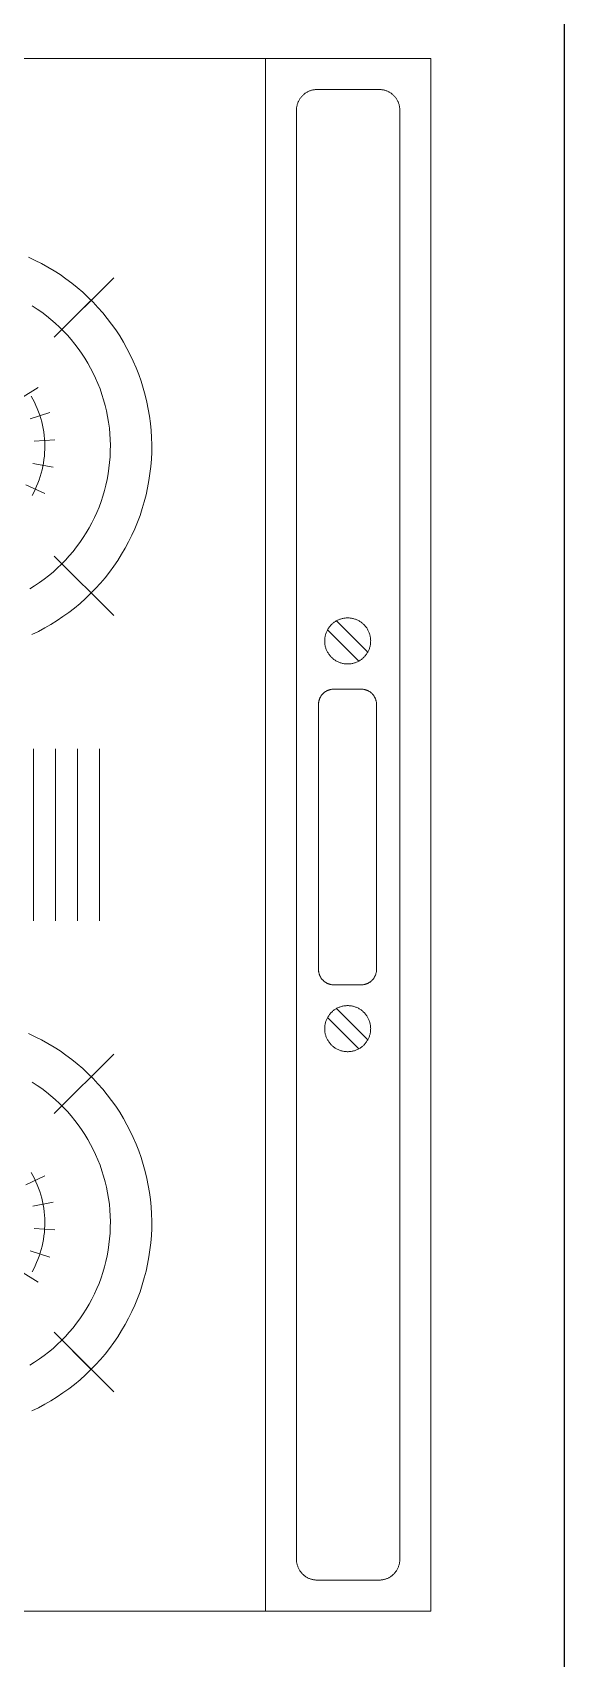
# Model space of a CAD drawing. Header units: centimetres. Extents: x 1014 to 6932, y -804 to 5080.
# Drawn here: x 2057 to 2082.7, y 104.9 to 183.5 of the extents above; entities that cross this region are included whole.
import ezdxf

# ---------------------------------------------------------------- set-up
doc = ezdxf.new("R2010")
doc.units = ezdxf.units.CM
doc.header["$MEASUREMENT"] = 0
doc.layers.add('ARS-Dinding', color=7, linetype='Continuous')
doc.layers.add('ARS-FURNITURE', color=252, linetype='Continuous')

# ---------------------------------------------------------------- blocks, each defined once
blk = doc.blocks.new('kompor')
at = {"layer": 'ARS-FURNITURE', "lineweight": 0, "extrusion": (0, 0, -1)}
h = blk.add_hatch(dxfattribs=at)
h.set_pattern_fill('ANSI31', color=256, scale=0.085, angle=135, style=0, pattern_type=2)
h.set_pattern_definition([(180, (12125.76281672178, -64302.3190245968), (6.648327153463182e-19, -0.010625), [])])
h.paths.add_polyline_path([(-117.4143095003233, 105.4346288034893), (-117.331354088434, 105.4346288034893), (-117.3313540884337, 105.6066841973152), (-117.414309500323, 105.6066841973152)], flags=0)
at = {"layer": 'ARS-FURNITURE', "lineweight": 0}
for points in [[(116.9978317943783, 105.7564049808569), (117.7478317943783, 105.7564049808569), (117.7478317943783, 105.306404980857), (116.9978317943783, 105.306404980857)], [(117.2903164631191, 105.7161665814707), (117.2903097614225, 105.716552654842), (117.2902896644078, 105.7169382630249), (117.2902561962903, 105.7173229413917), (117.2902093973965, 105.7177062264348), (117.2901493241154, 105.7180876563256), (117.2900760488307, 105.7184667714709), (117.2899896598333, 105.7188431150664), (117.2898902612152, 105.7192162336474), (117.2897779727441, 105.719585677635), (117.2896529297188, 105.7199510018781), (117.2895152828064, 105.7203117661893), (117.2893651978608, 105.7206675358758), (117.2892028557226, 105.7210178822628), (117.2890284520013, 105.7213623832102), (117.2888421968401, 105.7217006236212), (117.2886443146617, 105.7220321959425), (117.2884350438988, 105.7223567006551), (117.2882146367063, 105.7226737467563), (117.2879833586579, 105.7229829522302), (117.2877414884255, 105.7232839445081), (117.2874893174438, 105.723576360918), (117.2872271495594, 105.7238598491208), (117.286955300664, 105.7241340675352), (117.2866740983144, 105.7243986857495), (117.2863838813376, 105.7246533849194), (117.2860849994224, 105.7248978581521), (117.2857778126983, 105.7251318108764), (117.2854626913012, 105.7253549611976), (117.285140014928, 105.7255670402369), (117.2848101723785, 105.7257677924555), (117.2844735610873, 105.7259569759628), (117.2841305866449, 105.7261343628072), (117.2837816623086, 105.7262997392514), (117.2834272085052, 105.7264529060298), (117.2830676523239, 105.7265936785883), (117.2827034270019, 105.7267218873069), (117.2823349714022, 105.726837377704), (117.2819627294853, 105.7269400106229), (117.2815871497736, 105.7270296623987), (117.2812086848114, 105.7271062250081), (117.2808277906196, 105.7271696061991), (117.280444926146, 105.7272197296023), (117.2800605527123, 105.7272565348229), (117.2796751334588, 105.7272799775134), (117.2792891327855, 105.7272900294274), (117.2789030157933, 105.7272866784529), (117.2785172477229, 105.7272699286277), (117.278132293395, 105.7272398001339), (117.2777486166494, 105.7271963292742), (117.2773666797868, 105.7271395684274), (117.2769869430113, 105.727069585986), (117.2766098638763, 105.7269864662733), (117.2762358967325, 105.7268903094422), (117.2758654921815, 105.7267812313542), (117.2754990965317, 105.7266593634397), (117.2751371512614, 105.7265248525403), (117.2747800924865, 105.726377860731), (117.274428350435, 105.7262185651255), (117.2740823489286, 105.7260471576626), (117.2737425048723, 105.7258638448751), (117.2734092277515, 105.7256688476403), (117.2730829191394, 105.725462400915), (117.2727639722124, 105.7252447534513), (117.2724527712766, 105.7250161674974), (117.272149691305, 105.7247769184816), (117.2718550974853, 105.7245272946803), (117.2715693447802, 105.7242675968708), (117.2712927774993, 105.7239981379688), (117.2710257288848, 105.7237192426511), (117.2707685207094, 105.723431246965), (117.2705214628889, 105.7231344979228), (117.2702848531087, 105.7228293530839), (117.2700589764652, 105.7225161801242), (117.2698441051222, 105.7221953563927), (117.2696404979829, 105.721867268457), (117.2694484003781, 105.7215323116375), (117.2692680437703, 105.721190889531), (117.2690996454753, 105.7208434135247), (117.2689434083999, 105.7204903023), (117.2687995207976, 105.7201319813284), (117.2686681560417, 105.7197688823589), (117.2685494724166, 105.7194014428974), (117.2684436129268, 105.7190301056798), (117.2683507051247, 105.7186553181386), (117.2682708609569, 105.7182775318636), (117.2682041766296, 105.7178972020577), (117.268150732492, 105.7175147869888), (117.2681105929403, 105.7171307474373), (117.2680838063394, 105.7167455461409), (117.2680704049652, 105.7163596472372), (117.2680704049652, 105.7159735157042), (117.2680838063394, 105.7155876168005), (117.2681105929403, 105.7152024155041), (117.268150732492, 105.7148183759526), (117.2682041766296, 105.7144359608837), (117.2682708609569, 105.7140556310778), (117.2683507051247, 105.7136778448028), (117.2684436129268, 105.7133030572616), (117.2685494724166, 105.712931720044), (117.2686681560417, 105.7125642805825), (117.2687995207976, 105.712201181613), (117.2689434083999, 105.7118428606414), (117.2690996454753, 105.7114897494167), (117.2692680437703, 105.7111422734104), (117.2694484003781, 105.7108008513039), (117.2696404979829, 105.7104658944844), (117.2698441051222, 105.7101378065487), (117.2700589764652, 105.7098169828172), (117.2702848531087, 105.7095038098575), (117.2705214628889, 105.7091986650186), (117.2707685207094, 105.7089019159764), (117.2710257288848, 105.7086139202903), (117.2712927774993, 105.7083350249726), (117.2715693447802, 105.7080655660706), (117.2718550974853, 105.7078058682611), (117.272149691305, 105.7075562444598), (117.2724527712766, 105.707316995444), (117.2727639722124, 105.7070884094901), (117.2730829191394, 105.7068707620264), (117.2734092277515, 105.7066643153011), (117.2737425048723, 105.7064693180664), (117.2740823489286, 105.7062860052788), (117.274428350435, 105.7061145978159), (117.2747800924865, 105.7059553022104), (117.2751371512614, 105.7058083104011), (117.2754990965317, 105.7056737995017), (117.2758654921815, 105.7055519315873), (117.2762358967325, 105.7054428534992), (117.2766098638763, 105.7053466966681), (117.2769869430113, 105.7052635769554), (117.2773666797868, 105.705193594514), (117.2777486166494, 105.7051368336672), (117.278132293395, 105.7050933628075), (117.2785172477229, 105.7050632343137), (117.2789030157933, 105.7050464844885), (117.2792891327855, 105.705043133514), (117.2796751334588, 105.705053185428), (117.2800605527123, 105.7050766281185), (117.280444926146, 105.7051134333392), (117.2808277906196, 105.7051635567423), (117.2812086848114, 105.7052269379333), (117.2815871497736, 105.7053035005427), (117.2819627294853, 105.7053931523185), (117.2823349714022, 105.7054957852374), (117.2827034270019, 105.7056112756345), (117.2830676523239, 105.7057394843531), (117.2834272085052, 105.7058802569116), (117.2837816623086, 105.70603342369), (117.2841305866449, 105.7061988001342), (117.2844735610873, 105.7063761869786), (117.2848101723785, 105.7065653704859), (117.285140014928, 105.7067661227045), (117.2854626913012, 105.7069782017438), (117.2857778126983, 105.707201352065), (117.2860849994224, 105.7074353047893), (117.2863838813376, 105.707679778022), (117.2866740983144, 105.7079344771919), (117.286955300664, 105.7081990954062), (117.2872271495594, 105.7084733138206), (117.2874893174438, 105.7087568020234), (117.2877414884255, 105.7090492184333), (117.2879833586579, 105.7093502107112), (117.2882146367063, 105.7096594161851), (117.2884350438988, 105.7099764622863), (117.2886443146617, 105.7103009669989), (117.2888421968401, 105.7106325393202), (117.2890284520013, 105.7109707797312), (117.2892028557226, 105.7113152806786), (117.2893651978608, 105.7116656270656), (117.2895152828064, 105.7120213967521), (117.2896529297188, 105.7123821610633), (117.2897779727441, 105.7127474853064), (117.2898902612152, 105.713116929294), (117.2899896598333, 105.713490047875), (117.2900760488307, 105.7138663914705), (117.2901493241154, 105.7142455066158), (117.2902093973965, 105.7146269365066), (117.2902561962903, 105.7150102215497), (117.2902896644078, 105.7153948999165), (117.2903097614225, 105.7157805080994)], [(117.4775948593422, 105.7161665814707), (117.4775881576456, 105.716552654842), (117.4775680606309, 105.7169382630249), (117.4775345925134, 105.7173229413917), (117.4774877936196, 105.7177062264348), (117.4774277203385, 105.7180876563256), (117.4773544450537, 105.7184667714709), (117.4772680560563, 105.7188431150664), (117.4771686574383, 105.7192162336474), (117.4770563689672, 105.719585677635), (117.4769313259419, 105.7199510018781), (117.4767936790295, 105.7203117661893), (117.4766435940839, 105.7206675358758), (117.4764812519456, 105.7210178822628), (117.4763068482244, 105.7213623832102), (117.4761205930631, 105.7217006236212), (117.4759227108847, 105.7220321959425), (117.4757134401218, 105.7223567006551), (117.4754930329294, 105.7226737467563), (117.475261754881, 105.7229829522302), (117.4750198846485, 105.7232839445081), (117.4747677136669, 105.723576360918), (117.4745055457824, 105.7238598491208), (117.4742336968871, 105.7241340675352), (117.4739524945375, 105.7243986857495), (117.4736622775607, 105.7246533849194), (117.4733633956455, 105.7248978581521), (117.4730562089213, 105.7251318108764), (117.4727410875243, 105.7253549611976), (117.472418411151, 105.7255670402369), (117.4720885686015, 105.7257677924555), (117.4717519573104, 105.7259569759628), (117.4714089828679, 105.7261343628072), (117.4710600585317, 105.7262997392514), (117.4707056047283, 105.7264529060298), (117.470346048547, 105.7265936785883), (117.4699818232249, 105.7267218873069), (117.4696133676253, 105.726837377704), (117.4692411257084, 105.7269400106229), (117.4688655459967, 105.7270296623987), (117.4684870810345, 105.7271062250081), (117.4681061868427, 105.7271696061991), (117.467723322369, 105.7272197296023), (117.4673389489354, 105.7272565348229), (117.4669535296819, 105.7272799775134), (117.4665675290086, 105.7272900294274), (117.4661814120163, 105.7272866784529), (117.465795643946, 105.7272699286277), (117.465410689618, 105.7272398001339), (117.4650270128725, 105.7271963292742), (117.4646450760099, 105.7271395684274), (117.4642653392344, 105.727069585986), (117.4638882600993, 105.7269864662733), (117.4635142929556, 105.7268903094422), (117.4631438884045, 105.7267812313542), (117.4627774927548, 105.7266593634397), (117.4624155474845, 105.7265248525403), (117.4620584887096, 105.726377860731), (117.4617067466581, 105.7262185651255), (117.4613607451517, 105.7260471576626), (117.4610209010953, 105.7258638448751), (117.4606876239746, 105.7256688476403), (117.4603613153625, 105.725462400915), (117.4600423684354, 105.7252447534513), (117.4597311674997, 105.7250161674974), (117.4594280875281, 105.7247769184816), (117.4591334937084, 105.7245272946803), (117.4588477410033, 105.7242675968708), (117.4585711737224, 105.7239981379688), (117.4583041251079, 105.7237192426511), (117.4580469169324, 105.723431246965), (117.4577998591119, 105.7231344979228), (117.4575632493317, 105.7228293530839), (117.4573373726883, 105.7225161801242), (117.4571225013453, 105.7221953563927), (117.456918894206, 105.721867268457), (117.4567267966011, 105.7215323116375), (117.4565464399934, 105.721190889531), (117.4563780416984, 105.7208434135247), (117.456221804623, 105.7204903023), (117.4560779170207, 105.7201319813284), (117.4559465522648, 105.7197688823589), (117.4558278686397, 105.7194014428974), (117.4557220091499, 105.7190301056798), (117.4556291013477, 105.7186553181386), (117.45554925718, 105.7182775318636), (117.4554825728526, 105.7178972020577), (117.4554291287151, 105.7175147869888), (117.4553889891633, 105.7171307474373), (117.4553622025625, 105.7167455461409), (117.4553488011882, 105.7163596472372), (117.4553488011882, 105.7159735157042), (117.4553622025625, 105.7155876168005), (117.4553889891633, 105.7152024155041), (117.4554291287151, 105.7148183759526), (117.4554825728526, 105.7144359608837), (117.45554925718, 105.7140556310778), (117.4556291013477, 105.7136778448028), (117.4557220091499, 105.7133030572616), (117.4558278686397, 105.712931720044), (117.4559465522648, 105.7125642805825), (117.4560779170207, 105.712201181613), (117.456221804623, 105.7118428606414), (117.4563780416984, 105.7114897494167), (117.4565464399934, 105.7111422734104), (117.4567267966011, 105.7108008513039), (117.456918894206, 105.7104658944844), (117.4571225013453, 105.7101378065487), (117.4573373726883, 105.7098169828172), (117.4575632493317, 105.7095038098575), (117.4577998591119, 105.7091986650186), (117.4580469169324, 105.7089019159764), (117.4583041251079, 105.7086139202903), (117.4585711737224, 105.7083350249726), (117.4588477410033, 105.7080655660706), (117.4591334937084, 105.7078058682611), (117.4594280875281, 105.7075562444598), (117.4597311674997, 105.707316995444), (117.4600423684354, 105.7070884094901), (117.4603613153625, 105.7068707620264), (117.4606876239746, 105.7066643153011), (117.4610209010953, 105.7064693180664), (117.4613607451517, 105.7062860052788), (117.4617067466581, 105.7061145978159), (117.4620584887096, 105.7059553022104), (117.4624155474845, 105.7058083104011), (117.4627774927548, 105.7056737995017), (117.4631438884045, 105.7055519315873), (117.4635142929556, 105.7054428534992), (117.4638882600993, 105.7053466966681), (117.4642653392344, 105.7052635769554), (117.4646450760099, 105.705193594514), (117.4650270128725, 105.7051368336672), (117.465410689618, 105.7050933628075), (117.465795643946, 105.7050632343137), (117.4661814120163, 105.7050464844885), (117.4665675290086, 105.705043133514), (117.4669535296819, 105.705053185428), (117.4673389489354, 105.7050766281185), (117.467723322369, 105.7051134333392), (117.4681061868427, 105.7051635567423), (117.4684870810345, 105.7052269379333), (117.4688655459967, 105.7053035005427), (117.4692411257084, 105.7053931523185), (117.4696133676253, 105.7054957852374), (117.4699818232249, 105.7056112756345), (117.470346048547, 105.7057394843531), (117.4707056047283, 105.7058802569116), (117.4710600585317, 105.70603342369), (117.4714089828679, 105.7061988001342), (117.4717519573104, 105.7063761869786), (117.4720885686015, 105.7065653704859), (117.472418411151, 105.7067661227045), (117.4727410875243, 105.7069782017438), (117.4730562089213, 105.707201352065), (117.4733633956455, 105.7074353047893), (117.4736622775607, 105.707679778022), (117.4739524945375, 105.7079344771919), (117.4742336968871, 105.7081990954062), (117.4745055457824, 105.7084733138206), (117.4747677136669, 105.7087568020234), (117.4750198846485, 105.7090492184333), (117.475261754881, 105.7093502107112), (117.4754930329294, 105.7096594161851), (117.4757134401218, 105.7099764622863), (117.4759227108847, 105.7103009669989), (117.4761205930631, 105.7106325393202), (117.4763068482244, 105.7109707797312), (117.4764812519456, 105.7113152806786), (117.4766435940839, 105.7116656270656), (117.4767936790295, 105.7120213967521), (117.4769313259419, 105.7123821610633), (117.4770563689672, 105.7127474853064), (117.4771686574383, 105.713116929294), (117.4772680560563, 105.713490047875), (117.4773544450537, 105.7138663914705), (117.4774277203385, 105.7142455066158), (117.4774877936196, 105.7146269365066), (117.4775345925134, 105.7150102215497), (117.4775680606309, 105.7153948999165), (117.4775881576456, 105.7157805080994)]]:
    blk.add_lwpolyline(points, close=True, dxfattribs=at)
for points in [[(117.0228317943784, 105.7414049808569), (117.0224903832765, 105.7413991510806), (117.0221493702447, 105.7413816685488), (117.0218091528889, 105.7413525536455), (117.0214701278874, 105.7413118403173), (117.0211326905281, 105.7412595760341), (117.0207972342479, 105.7411958217337), (117.0204641501737, 105.7411206517509), (117.0201338266668, 105.7410341537304), (117.0198066488696, 105.7409364285251), (117.0194829982567, 105.7408275900781), (117.0191632521903, 105.7407077652903), (117.01884778348, 105.740577093872), (117.0185369599481, 105.7404357281802), (117.0182311440011, 105.7402838330409), (117.0179306922067, 105.7401215855572), (117.0176359548781, 105.7399491749024), (117.017347275666, 105.7397668020995), (117.0170649911573, 105.739574679787), (117.0167894304833, 105.7393730319711), (117.0165209149352, 105.7391620937639), (117.0162597575903, 105.7389421111102), (117.0160062629463, 105.7387133404997), (117.0157607265666, 105.7384760486688), (117.0155234347357, 105.7382305122891), (117.0152946641252, 105.7379770176451), (117.0150746814715, 105.7377158603002), (117.0148637432643, 105.7374473447521), (117.0146620954484, 105.737171784078), (117.014469973136, 105.7368894995694), (117.0142876003331, 105.7366008203573), (117.0141151896782, 105.7363060830287), (117.0139529421945, 105.7360056312342), (117.0138010470553, 105.7356998152872), (117.0136596813635, 105.7353889917554), (117.0135290099452, 105.735073523045), (117.0134091851574, 105.7347537769786), (117.0133003467104, 105.7344301263657), (117.0132026215051, 105.7341029485685), (117.0131161234846, 105.7337726250616), (117.0130409535017, 105.7334395409874), (117.0129771992014, 105.7331040847072), (117.0129249349182, 105.7327666473479), (117.01288422159, 105.7324276223464), (117.0128551066867, 105.7320874049906), (117.0128376241549, 105.7317463919588), (117.0128317943786, 105.731404980857)], [(117.7228317943786, 105.7414049808569), (117.0228317943784, 105.7414049808569)], [(117.7328317943784, 105.731404980857), (117.7328259646021, 105.7317463919588), (117.7328084820703, 105.7320874049906), (117.732779367167, 105.7324276223464), (117.7327386538388, 105.7327666473479), (117.7326863895556, 105.7331040847072), (117.7326226352553, 105.7334395409874), (117.7325474652724, 105.7337726250616), (117.7324609672519, 105.7341029485685), (117.7323632420466, 105.7344301263657), (117.7322544035996, 105.7347537769786), (117.7321345788118, 105.735073523045), (117.7320039073935, 105.7353889917554), (117.7318625417017, 105.7356998152872), (117.7317106465625, 105.7360056312342), (117.7315483990788, 105.7363060830287), (117.7313759884239, 105.7366008203573), (117.731193615621, 105.7368894995694), (117.7310014933086, 105.7371717840781), (117.7307998454927, 105.7374473447521), (117.7305889072855, 105.7377158603002), (117.7303689246318, 105.7379770176451), (117.7301401540213, 105.7382305122891), (117.7299028621904, 105.7384760486688), (117.7296573258107, 105.7387133404997), (117.7294038311667, 105.7389421111102), (117.7291426738218, 105.7391620937639), (117.7288741582737, 105.7393730319711), (117.7285985975997, 105.739574679787), (117.728316313091, 105.7397668020995), (117.7280276338789, 105.7399491749024), (117.7277328965503, 105.7401215855572), (117.7274324447559, 105.7402838330409), (117.7271266288089, 105.7404357281802), (117.726815805277, 105.740577093872), (117.7265003365667, 105.7407077652903), (117.7261805905003, 105.7408275900781), (117.7258569398874, 105.7409364285251), (117.7255297620902, 105.7410341537304), (117.7251994385833, 105.7411206517509), (117.7248663545091, 105.7411958217337), (117.7245308982289, 105.7412595760341), (117.7241934608696, 105.7413118403173), (117.723854435868, 105.7413525536455), (117.7235142185123, 105.7413816685488), (117.7231732054805, 105.7413991510806), (117.7228317943786, 105.7414049808569)], [(117.0128317943786, 105.731404980857), (117.0128317943786, 105.701404980857)], [(117.2737396043067, 105.7258622141178), (117.2888882289139, 105.7107135895106)], [(117.3078581211962, 105.7301443215009), (117.3076020628698, 105.7301399491687), (117.307346303096, 105.7301268372698), (117.3070911400792, 105.7301050010923), (117.306836871328, 105.7300744660962), (117.3065837933085, 105.7300352678838), (117.3063322010983, 105.7299874521585), (117.3060823880428, 105.7299310746714), (117.3058346454126, 105.729866201156), (117.3055892620646, 105.729792907252), (117.305346524105, 105.7297112784168), (117.3051067145552, 105.7296214098259), (117.3048701130224, 105.7295234062622), (117.3046369953736, 105.7294173819933), (117.3044076334133, 105.7293034606389), (117.3041822945675, 105.7291817750261), (117.303961241571, 105.729052467035), (117.3037447321619, 105.7289156874328), (117.3035330187805, 105.7287715956985), (117.3033263482749, 105.7286203598365), (117.3031249616139, 105.7284621561812), (117.3029290936052, 105.7282971691908), (117.3027389726222, 105.728125591233), (117.3025548203375, 105.7279476223598), (117.3023768514643, 105.727763470075), (117.3022052735064, 105.727573349092), (117.3020402865161, 105.7273774810833), (117.3018820828608, 105.7271760944223), (117.3017308469988, 105.7269694239168), (117.3015867552645, 105.7267577105353), (117.3014499756623, 105.7265412011262), (117.3013206676712, 105.7263201481297), (117.3011989820584, 105.7260948092839), (117.301085060704, 105.7258654473236), (117.3009790364352, 105.7256323296748), (117.3008810328714, 105.725395728142), (117.3007911642806, 105.7251559185922), (117.3007095354453, 105.7249131806325), (117.3006362415414, 105.7246677972846), (117.300571368026, 105.7244200546544), (117.3005149905388, 105.7241702415988), (117.3004671748136, 105.7239186493887), (117.3004279766012, 105.7236655713692), (117.300397441605, 105.723411302618), (117.3003756054275, 105.7231561396012), (117.3003624935288, 105.7229003798274), (117.3003581211965, 105.722644321501)], [(117.435707237019, 105.7301443215009), (117.3078581211962, 105.7301443215009)], [(117.4432072370191, 105.722644321501), (117.4432028646869, 105.7229003798274), (117.443189752788, 105.7231561396012), (117.4431679166105, 105.723411302618), (117.4431373816144, 105.7236655713692), (117.443098183402, 105.7239186493887), (117.4430503676767, 105.7241702415989), (117.4429939901896, 105.7244200546545), (117.4429291166742, 105.7246677972847), (117.4428558227702, 105.7249131806326), (117.442774193935, 105.7251559185923), (117.4426843253441, 105.7253957281421), (117.4425863217804, 105.7256323296748), (117.4424802975115, 105.7258654473237), (117.4423663761571, 105.726094809284), (117.4422446905443, 105.7263201481298), (117.4421153825532, 105.7265412011263), (117.441978602951, 105.7267577105354), (117.4418345112166, 105.7269694239169), (117.4416832753547, 105.7271760944224), (117.4415250716993, 105.7273774810834), (117.441360084709, 105.7275733490921), (117.4411885067511, 105.7277634700751), (117.4410105378779, 105.7279476223599), (117.4408263855932, 105.7281255912331), (117.4406362646102, 105.7282971691909), (117.4404403966015, 105.7284621561813), (117.4402390099404, 105.7286203598366), (117.4400323394349, 105.7287715956986), (117.4398206260534, 105.7289156874329), (117.4396041166443, 105.7290524670351), (117.4393830636478, 105.7291817750262), (117.439157724802, 105.729303460639), (117.4389283628417, 105.7294173819934), (117.4386952451928, 105.7295234062622), (117.4384586436601, 105.729621409826), (117.4382188341103, 105.7297112784168), (117.4379760961506, 105.729792907252), (117.4377307128026, 105.7298662011561), (117.4374829701725, 105.7299310746714), (117.4372331571169, 105.7299874521586), (117.4369815649067, 105.7300352678838), (117.4367284868872, 105.7300744660962), (117.436474218136, 105.7301050010924), (117.4362190551192, 105.7301268372699), (117.4359632953454, 105.7301399491687), (117.435707237019, 105.7301443215009)], [(117.4610180005302, 105.7258622141178), (117.476166625137, 105.7107135895106)], [(117.7328317943784, 105.701404980857), (117.7328317943784, 105.731404980857)], [(117.2694969636195, 105.7216195734308), (117.2846455882268, 105.7064709488236)], [(117.3003581211965, 105.722644321501), (117.3003581211965, 105.7095378848176)], [(117.4432072370191, 105.7095378848176), (117.4432072370191, 105.722644321501)], [(117.456775359843, 105.7216195734308), (117.4719239844499, 105.7064709488236)], [(117.3003581211965, 105.7095378848176), (117.3003624935288, 105.7092818264912), (117.3003756054275, 105.7090260667173), (117.300397441605, 105.7087709037005), (117.3004279766012, 105.7085166349494), (117.3004671748136, 105.7082635569299), (117.3005149905388, 105.7080119647197), (117.300571368026, 105.7077621516641), (117.3006362415413, 105.7075144090339), (117.3007095354453, 105.707269025686), (117.3007911642805, 105.7070262877263), (117.3008810328714, 105.7067864781765), (117.3009790364351, 105.7065498766437), (117.301085060704, 105.7063167589949), (117.3011989820584, 105.7060873970346), (117.3013206676711, 105.7058620581888), (117.3014499756623, 105.7056410051923), (117.3015867552645, 105.7054244957832), (117.3017308469988, 105.7052127824017), (117.3018820828608, 105.7050061118962), (117.3020402865161, 105.7048047252351), (117.3022052735064, 105.7046088572265), (117.3023768514643, 105.7044187362435), (117.3025548203374, 105.7042345839587), (117.3027389726222, 105.7040566150855), (117.3029290936052, 105.7038850371276), (117.3031249616139, 105.7037200501373), (117.3033263482749, 105.703561846482), (117.3035330187804, 105.70341061062), (117.3037447321619, 105.7032665188857), (117.303961241571, 105.7031297392835), (117.3041822945675, 105.7030004312923), (117.3044076334133, 105.7028787456796), (117.3046369953735, 105.7027648243251), (117.3048701130224, 105.7026588000563), (117.3051067145552, 105.7025607964925), (117.305346524105, 105.7024709279017), (117.3055892620646, 105.7023892990665), (117.3058346454126, 105.7023160051624), (117.3060823880427, 105.7022511316471), (117.3063322010983, 105.7021947541599), (117.3065837933085, 105.7021469384347), (117.306836871328, 105.7021077402223), (117.3070911400792, 105.7020772052261), (117.307346303096, 105.7020553690486), (117.3076020628698, 105.7020422571498), (117.3078581211962, 105.7020378848175)], [(117.435707237019, 105.7020378848175), (117.4359632953454, 105.7020422571498), (117.4362190551192, 105.7020553690486), (117.436474218136, 105.7020772052261), (117.4367284868872, 105.7021077402222), (117.4369815649067, 105.7021469384346), (117.4372331571169, 105.7021947541599), (117.4374829701725, 105.702251131647), (117.4377307128027, 105.7023160051624), (117.4379760961506, 105.7023892990664), (117.4382188341103, 105.7024709279016), (117.4384586436601, 105.7025607964925), (117.4386952451928, 105.7026588000562), (117.4389283628417, 105.7027648243251), (117.439157724802, 105.7028787456795), (117.4393830636479, 105.7030004312923), (117.4396041166443, 105.7031297392834), (117.4398206260534, 105.7032665188856), (117.4400323394349, 105.7034106106199), (117.4402390099404, 105.7035618464819), (117.4404403966015, 105.7037200501372), (117.4406362646102, 105.7038850371275), (117.4408263855932, 105.7040566150854), (117.4410105378779, 105.7042345839586), (117.4411885067511, 105.7044187362434), (117.441360084709, 105.7046088572264), (117.4415250716993, 105.7048047252351), (117.4416832753547, 105.7050061118961), (117.4418345112167, 105.7052127824017), (117.441978602951, 105.7054244957831), (117.4421153825532, 105.7056410051923), (117.4422446905443, 105.7058620581887), (117.4423663761571, 105.7060873970345), (117.4424802975115, 105.7063167589948), (117.4425863217804, 105.7065498766437), (117.4426843253441, 105.7067864781764), (117.442774193935, 105.7070262877263), (117.4428558227702, 105.7072690256859), (117.4429291166742, 105.7075144090339), (117.4429939901896, 105.707762151664), (117.4430503676767, 105.7080119647196), (117.443098183402, 105.7082635569298), (117.4431373816144, 105.7085166349493), (117.4431679166106, 105.7087709037005), (117.4431897527881, 105.7090260667173), (117.4432028646869, 105.7092818264912), (117.4432072370191, 105.7095378848176)], [(117.0128317943786, 105.701404980857), (117.0128376241549, 105.7010635697551), (117.0128551066867, 105.7007225567233), (117.01288422159, 105.7003823393676), (117.0129249349182, 105.700043314366), (117.0129771992014, 105.6997058770067), (117.0130409535017, 105.6993704207265), (117.0131161234846, 105.6990373366523), (117.0132026215051, 105.6987070131454), (117.0133003467104, 105.6983798353482), (117.0134091851574, 105.6980561847353), (117.0135290099452, 105.6977364386689), (117.0136596813635, 105.6974209699586), (117.0138010470553, 105.6971101464267), (117.0139529421945, 105.6968043304797), (117.0141151896782, 105.6965038786852), (117.0142876003331, 105.6962091413567), (117.014469973136, 105.6959204621445), (117.0146620954484, 105.6956381776359), (117.0148637432643, 105.6953626169618), (117.0150746814715, 105.6950941014138), (117.0152946641252, 105.6948329440688), (117.0155234347357, 105.6945794494249), (117.0157607265666, 105.6943339130452), (117.0160062629463, 105.6940966212142), (117.0162597575903, 105.6938678506038), (117.0165209149352, 105.69364786795), (117.0167894304833, 105.6934369297429), (117.0170649911573, 105.6932352819269), (117.017347275666, 105.6930431596145), (117.0176359548781, 105.6928607868116), (117.0179306922067, 105.6926883761567), (117.0182311440011, 105.692526128673), (117.0185369599481, 105.6923742335338), (117.01884778348, 105.692232867842), (117.0191632521903, 105.6921021964236), (117.0194829982567, 105.6919823716358), (117.0198066488696, 105.6918735331889), (117.0201338266668, 105.6917758079835), (117.0204641501737, 105.691689309963), (117.0207972342479, 105.6916141399802), (117.0211326905281, 105.6915503856798), (117.0214701278874, 105.6914981213966), (117.0218091528889, 105.6914574080684), (117.0221493702447, 105.6914282931651), (117.0224903832765, 105.6914108106333), (117.0228317943784, 105.691404980857)], [(117.3078581211962, 105.7020378848175), (117.435707237019, 105.7020378848175)], [(117.7228317943786, 105.691404980857), (117.7231732054805, 105.6914108106333), (117.7235142185123, 105.6914282931651), (117.723854435868, 105.6914574080684), (117.7241934608696, 105.6914981213966), (117.7245308982289, 105.6915503856798), (117.7248663545091, 105.6916141399802), (117.7251994385833, 105.691689309963), (117.7255297620902, 105.6917758079835), (117.7258569398874, 105.6918735331889), (117.7261805905003, 105.6919823716358), (117.7265003365667, 105.6921021964236), (117.726815805277, 105.692232867842), (117.7271266288089, 105.6923742335338), (117.7274324447559, 105.692526128673), (117.7277328965503, 105.6926883761567), (117.7280276338789, 105.6928607868116), (117.728316313091, 105.6930431596145), (117.7285985975997, 105.6932352819269), (117.7288741582737, 105.6934369297429), (117.7291426738218, 105.69364786795), (117.7294038311667, 105.6938678506038), (117.7296573258107, 105.6940966212142), (117.7299028621904, 105.6943339130452), (117.7301401540213, 105.6945794494249), (117.7303689246318, 105.6948329440688), (117.7305889072855, 105.6950941014138), (117.7307998454927, 105.6953626169618), (117.7310014933086, 105.6956381776359), (117.731193615621, 105.6959204621445), (117.7313759884239, 105.6962091413567), (117.7315483990788, 105.6965038786852), (117.7317106465625, 105.6968043304797), (117.7318625417017, 105.6971101464267), (117.7320039073935, 105.6974209699586), (117.7321345788118, 105.6977364386689), (117.7322544035996, 105.6980561847353), (117.7323632420466, 105.6983798353482), (117.7324609672519, 105.6987070131454), (117.7325474652724, 105.6990373366523), (117.7326226352553, 105.6993704207265), (117.7326863895556, 105.6997058770067), (117.7327386538388, 105.700043314366), (117.732779367167, 105.7003823393676), (117.7328084820703, 105.7007225567233), (117.7328259646021, 105.7010635697551), (117.7328317943784, 105.701404980857)], [(117.0228317943784, 105.691404980857), (117.7228317943786, 105.691404980857)], [(116.9978317943783, 105.676404980857), (117.7478317943783, 105.676404980857)], [(117.2767802243987, 105.5618671192928), (117.2753208205744, 105.5650166210952), (117.2737529869826, 105.5681135742679), (117.2720786127406, 105.5711542472236), (117.2702997153389, 105.5741349761882), (117.2684184382104, 105.5770521696154), (117.2664370481475, 105.5799023125144), (117.2643579325709, 105.5826819706849), (117.2621835966528, 105.5853877948554), (117.2599166602989, 105.5880165247185), (117.2575598549907, 105.5905649928594), (117.2551160204952, 105.5930301285725), (117.2525881014424, 105.5954089615614), (117.2499791437781, 105.5976986255175), (117.247292291093, 105.599896361574), (117.2445307808353, 105.6019995216303), (117.2416979404098, 105.6040055715423), (117.2387971831684, 105.6059120941761), (117.2358320042979, 105.6077167923203), (117.2328059766078, 105.6094174914543), (117.2297227462257, 105.6110121423681), (117.2265860282042, 105.6124988236316), (117.223399602044, 105.6138757439096), (117.2201673071407, 105.6151412441204), (117.2168930381577, 105.6162937994349), (117.2135807403341, 105.6173320211136), (117.210234404731, 105.6182546581803), (117.2068580634219, 105.6190605989292), (117.2034557846353, 105.6197488722645), (117.200031667852, 105.6203186488704), (117.1965898388662, 105.6207692422104), (117.1931344448136, 105.6211001093548), (117.189669649175, 105.6213108516343), (117.1861996267591, 105.6214012151209), (117.1827285586729, 105.6213710909337), (117.179260627283, 105.62122051537), (117.1758000111765, 105.6209496698615), (117.1723508801263, 105.620558880756), (117.1689173900668, 105.6200486189241), (117.165503678086, 105.6194194991913), (117.162113857441, 105.6186722795981), (117.1587520126016, 105.6178078604857), (117.155422194329, 105.616827283412), (117.1521284147949, 105.6157317298959), (117.1488746427471, 105.6145225199941), (117.1456647987274, 105.6132011107103), (117.142502750348, 105.6117690942398), (117.1393923076307, 105.6102281960509), (117.1363372184169, 105.6085802728059), (117.133341163851, 105.6068273101239), (117.1304077539455, 105.6049714201885), (117.1275405232309, 105.6030148392025), (117.1247429264967, 105.6009599246936), (117.1220183346293, 105.5988091526736), (117.1193700305495, 105.5965651146554), (117.1168012052575, 105.5942305145301), (117.1143149539878, 105.5918081653088), (117.1119142724794, 105.5893009857338), (117.1096020533666, 105.5867119967612), (117.1073810826934, 105.584044317921), (117.1052540365563, 105.5813011635585), (117.1032234778804, 105.578485838961), (117.1012918533306, 105.5756017363753), (117.0994614903642, 105.5726523309205), (117.0977345944258, 105.5696411764003), (117.0961132462907, 105.5665719010216), (117.0945993995571, 105.5634482030219)], [(117.6517802243987, 105.5618671192928), (117.6503208205744, 105.5650166210952), (117.6487529869826, 105.5681135742679), (117.6470786127406, 105.5711542472236), (117.6452997153389, 105.5741349761882), (117.6434184382104, 105.5770521696154), (117.6414370481475, 105.5799023125144), (117.6393579325709, 105.5826819706849), (117.6371835966528, 105.5853877948554), (117.6349166602989, 105.5880165247185), (117.6325598549907, 105.5905649928594), (117.6301160204952, 105.5930301285725), (117.6275881014424, 105.5954089615614), (117.6249791437781, 105.5976986255175), (117.622292291093, 105.599896361574), (117.6195307808353, 105.6019995216303), (117.6166979404098, 105.6040055715423), (117.6137971831684, 105.6059120941761), (117.6108320042979, 105.6077167923203), (117.6078059766078, 105.6094174914543), (117.6047227462257, 105.6110121423681), (117.6015860282042, 105.6124988236316), (117.598399602044, 105.6138757439096), (117.5951673071407, 105.6151412441204), (117.5918930381577, 105.6162937994349), (117.5885807403341, 105.6173320211136), (117.585234404731, 105.6182546581803), (117.5818580634219, 105.6190605989292), (117.5784557846353, 105.6197488722645), (117.575031667852, 105.6203186488704), (117.5715898388662, 105.6207692422104), (117.5681344448136, 105.6211001093548), (117.564669649175, 105.6213108516343), (117.5611996267591, 105.6214012151209), (117.5577285586729, 105.6213710909337), (117.554260627283, 105.62122051537), (117.5508000111765, 105.6209496698615), (117.5473508801263, 105.620558880756), (117.5439173900668, 105.6200486189241), (117.540503678086, 105.6194194991913), (117.537113857441, 105.6186722795981), (117.5337520126016, 105.6178078604857), (117.530422194329, 105.616827283412), (117.5271284147949, 105.6157317298959), (117.5238746427471, 105.6145225199941), (117.5206647987274, 105.6132011107103), (117.517502750348, 105.6117690942398), (117.5143923076307, 105.6102281960509), (117.5113372184169, 105.6085802728059), (117.508341163851, 105.6068273101239), (117.5054077539455, 105.6049714201885), (117.5025405232309, 105.6030148392025), (117.4997429264967, 105.6009599246936), (117.4970183346293, 105.5988091526736), (117.4943700305495, 105.5965651146554), (117.4918012052575, 105.5942305145301), (117.4893149539878, 105.5918081653088), (117.4869142724794, 105.5893009857338), (117.4846020533666, 105.5867119967612), (117.4823810826934, 105.584044317921), (117.4802540365563, 105.5813011635585), (117.4782234778804, 105.578485838961), (117.4762918533306, 105.5756017363753), (117.4744614903642, 105.5726523309205), (117.4727345944258, 105.5696411764003), (117.4711132462907, 105.5665719010216), (117.4695993995571, 105.5634482030219)], [(117.1037317475289, 105.6030050277066), (117.1325077186639, 105.5742290565717)], [(117.2533061311468, 105.563588977122), (117.251801109444, 105.5659227318637), (117.2502159973937, 105.5682028461829), (117.2485527049323, 105.5704265727193), (117.2468132361979, 105.5725912320557), (117.2449996871148, 105.5746942159462), (117.2431142428682, 105.5767329904589), (117.2411591752718, 105.5787050990294), (117.2391368400296, 105.5806081654205), (117.2370496738982, 105.5824398965854), (117.2349001917501, 105.5841980854306), (117.2326909835439, 105.5858806134757), (117.2304247112035, 105.5874854534053), (117.2281041054104, 105.5890106715123), (117.225731962314, 105.5904544300276), (117.2233111401619, 105.5918149893348), (117.2208445558562, 105.5930907100659), (117.218335181439, 105.5942800550767), (117.2157860405109, 105.5953815912991), (117.2132002045882, 105.5963939914677), (117.2105807894018, 105.5973160357193), (117.207930951143, 105.5981466130623), (117.2052538826604, 105.5988847227157), (117.2025528096132, 105.5995294753148), (117.1998309865839, 105.600080093983), (117.1970916931573, 105.6005359152677), (117.1943382299686, 105.6008963899397), (117.1915739147265, 105.6011610836552), (117.1888020782156, 105.6013296774788), (117.186026060283, 105.6014019682681), (117.183249205814, 105.6013778689184), (117.180474860702, 105.6012574084674), (117.1777063678168, 105.6010407320606), (117.1749470629767, 105.6007281007762), (117.1722002709291, 105.6003198913107), (117.1694693013445, 105.5998165955245), (117.1667574448285, 105.5992188198499), (117.164067968957, 105.59852728456), (117.1614041143389, 105.597742822901), (117.1587690907116, 105.5968663800881), (117.1561660730733, 105.5958990121667), (117.1535981978576, 105.5948418847396), (117.151068559154, 105.5936962715632), (117.1485802049802, 105.5924635530121), (117.1461361336091, 105.5911452144161), (117.1437392899565, 105.5897428442705), (117.1413925620321, 105.5882581323222), (117.1390987774603, 105.5866928675334), (117.136860700073, 105.5850489359263), (117.1346810265791, 105.5833283183103), (117.1325623833152, 105.5815330878958), (117.1305073230817, 105.5796654077955), (117.1285183220659, 105.5777275284185), (117.1265977768592, 105.5757217847585), (117.124748001569, 105.5736505935804), (117.1229712250304, 105.5715164505082), (117.1212695881207, 105.5693219270182), (117.1196451411799, 105.5670696673402), (117.1180998415401, 105.5647623852716), (117.116635551167, 105.5624028609078)], [(117.2381558700931, 105.5742290565717), (117.2669318412281, 105.6030050277067)], [(117.5075077186639, 105.5742290565717), (117.4787317475289, 105.6030050277067)], [(117.6283061311468, 105.563588977122), (117.626801109444, 105.5659227318637), (117.6252159973937, 105.5682028461829), (117.6235527049323, 105.5704265727193), (117.6218132361979, 105.5725912320557), (117.6199996871148, 105.5746942159462), (117.6181142428682, 105.5767329904589), (117.6161591752718, 105.5787050990294), (117.6141368400296, 105.5806081654205), (117.6120496738982, 105.5824398965854), (117.6099001917501, 105.5841980854306), (117.6076909835439, 105.5858806134757), (117.6054247112035, 105.5874854534053), (117.6031041054104, 105.5890106715123), (117.600731962314, 105.5904544300276), (117.5983111401619, 105.5918149893348), (117.5958445558562, 105.5930907100659), (117.593335181439, 105.5942800550767), (117.5907860405109, 105.5953815912991), (117.5882002045882, 105.5963939914677), (117.5855807894018, 105.5973160357193), (117.582930951143, 105.5981466130623), (117.5802538826604, 105.5988847227157), (117.5775528096132, 105.5995294753148), (117.5748309865839, 105.600080093983), (117.5720916931573, 105.6005359152677), (117.5693382299686, 105.6008963899397), (117.5665739147265, 105.6011610836552), (117.5638020782156, 105.6013296774788), (117.561026060283, 105.6014019682681), (117.558249205814, 105.6013778689184), (117.555474860702, 105.6012574084674), (117.5527063678168, 105.6010407320606), (117.5499470629767, 105.6007281007762), (117.5472002709291, 105.6003198913107), (117.5444693013445, 105.5998165955245), (117.5417574448285, 105.5992188198499), (117.539067968957, 105.59852728456), (117.5364041143389, 105.597742822901), (117.5337690907116, 105.5968663800881), (117.5311660730733, 105.5958990121667), (117.5285981978576, 105.5948418847396), (117.526068559154, 105.5936962715632), (117.5235802049802, 105.5924635530121), (117.5211361336091, 105.5911452144161), (117.5187392899565, 105.5897428442705), (117.5163925620321, 105.5882581323222), (117.5140987774603, 105.5866928675334), (117.511860700073, 105.5850489359263), (117.5096810265791, 105.5833283183103), (117.5075623833152, 105.5815330878958), (117.5055073230817, 105.5796654077955), (117.5035183220659, 105.5777275284185), (117.5015977768592, 105.5757217847585), (117.499748001569, 105.5736505935804), (117.4979712250304, 105.5715164505082), (117.4962695881207, 105.5693219270182), (117.4946451411799, 105.5670696673402), (117.4930998415401, 105.5647623852716), (117.491635551167, 105.5624028609078)], [(117.6419318412281, 105.6030050277066), (117.6131558700931, 105.5742290565717)], [(117.11462111626, 105.5921156589756), (117.1325077186639, 105.5742290565717)], [(117.631042472497, 105.5921156589756), (117.6131558700931, 105.5742290565717)], [(117.2097232876435, 105.5630934009916), (117.2082617227482, 105.563914835032), (117.2067725290752, 105.5646850480091), (117.2052575009868, 105.5654031118762), (117.2037184639739, 105.5660681614223), (117.2021572724562, 105.5666793953146), (117.200575807548, 105.5672360770638), (117.1989759747912, 105.5677375359116), (117.1973597018597, 105.5681831676394), (117.1957289362365, 105.5685724352955), (117.1940856428672, 105.5689048698428), (117.1924318017922, 105.5691800707235), (117.1907694057613, 105.569397706342), (117.1891004578323, 105.5695575144643), (117.1874269689573, 105.5696593025341), (117.1857509555601, 105.5697029479046), (117.1840744371064, 105.5696883979867), (117.1823994336702, 105.5696156703118), (117.1807279635003, 105.5694848525111), (117.179062040588, 105.5692961022099), (117.1774036722407, 105.5690496468376), (117.1757548566631, 105.5687457833537), (117.1741175805495, 105.56838487789), (117.1724938166901, 105.5679673653096), (117.1708855215939, 105.5674937486825), (117.1692946331312, 105.5669645986799), (117.1677230681988, 105.5663805528863), (117.1661727204099, 105.5657423150315), (117.1646454578129, 105.5650506541424), (117.1631431206402, 105.5643064036163), (117.1616675190912, 105.5635104602174)], [(117.1688612547418, 105.5720960895449), (117.1719514246856, 105.5625855243819)], [(117.1819850731317, 105.5745995917948), (117.1826129783267, 105.5646193245105)], [(117.1953191783255, 105.5737606810034), (117.1934453651797, 105.5639378084961)], [(117.2080257394555, 105.5696320690209), (117.2037679465398, 105.5605837984963)], [(117.5847232876435, 105.5630934009916), (117.5832617227482, 105.563914835032), (117.5817725290752, 105.5646850480091), (117.5802575009868, 105.5654031118762), (117.5787184639739, 105.5660681614223), (117.5771572724562, 105.5666793953146), (117.575575807548, 105.5672360770638), (117.5739759747912, 105.5677375359116), (117.5723597018597, 105.5681831676394), (117.5707289362365, 105.5685724352955), (117.5690856428672, 105.5689048698428), (117.5674318017922, 105.5691800707235), (117.5657694057613, 105.569397706342), (117.5641004578323, 105.5695575144643), (117.5624269689573, 105.5696593025341), (117.5607509555601, 105.5697029479046), (117.5590744371064, 105.5696883979867), (117.5573994336702, 105.5696156703118), (117.5557279635003, 105.5694848525111), (117.554062040588, 105.5692961022099), (117.5524036722407, 105.5690496468376), (117.5507548566631, 105.5687457833537), (117.5491175805495, 105.56838487789), (117.5474938166901, 105.5679673653096), (117.5458855215939, 105.5674937486825), (117.5442946331312, 105.5669645986799), (117.5427230681988, 105.5663805528863), (117.5411727204099, 105.5657423150315), (117.5396454578129, 105.5650506541424), (117.5381431206402, 105.5643064036163), (117.5366675190912, 105.5635104602174)], [(117.5376378493015, 105.5696320690209), (117.5418956422172, 105.5605837984963)], [(117.5503444104311, 105.5737606810034), (117.5522182235773, 105.5639378084961)], [(117.5636785156253, 105.5745995917948), (117.5630506104299, 105.5646193245105)], [(117.5768023340152, 105.5720960895449), (117.5737121640714, 105.5625855243819)], [(117.1567723409321, 105.5664074785072), (117.1621306088819, 105.5579641992522)], [(117.5888912478249, 105.5664074785072), (117.5835329798751, 105.5579641992522)]]:
    blk.add_lwpolyline(points, dxfattribs=at)

msp = doc.modelspace()

# ---------------------------------------------------------------- linework, layer by layer
at = {"layer": 'ARS-Dinding', "flags": 128}
msp.add_lwpolyline([(2082.720792591316, 76.64575117570536), (2082.720792591316, 226.6457511757054)], dxfattribs=at)

# ---------------------------------------------------------------- block references
at = {"layer": 'ARS-FURNITURE', "color": 0, "lineweight": 0, "xscale": -100, "yscale": 100, "zscale": 100, "rotation": 270}
msp.add_blockref('kompor', (-8499.383719096066, -11592.5608878755), dxfattribs=at)

doc.saveas('drawing.dxf')
